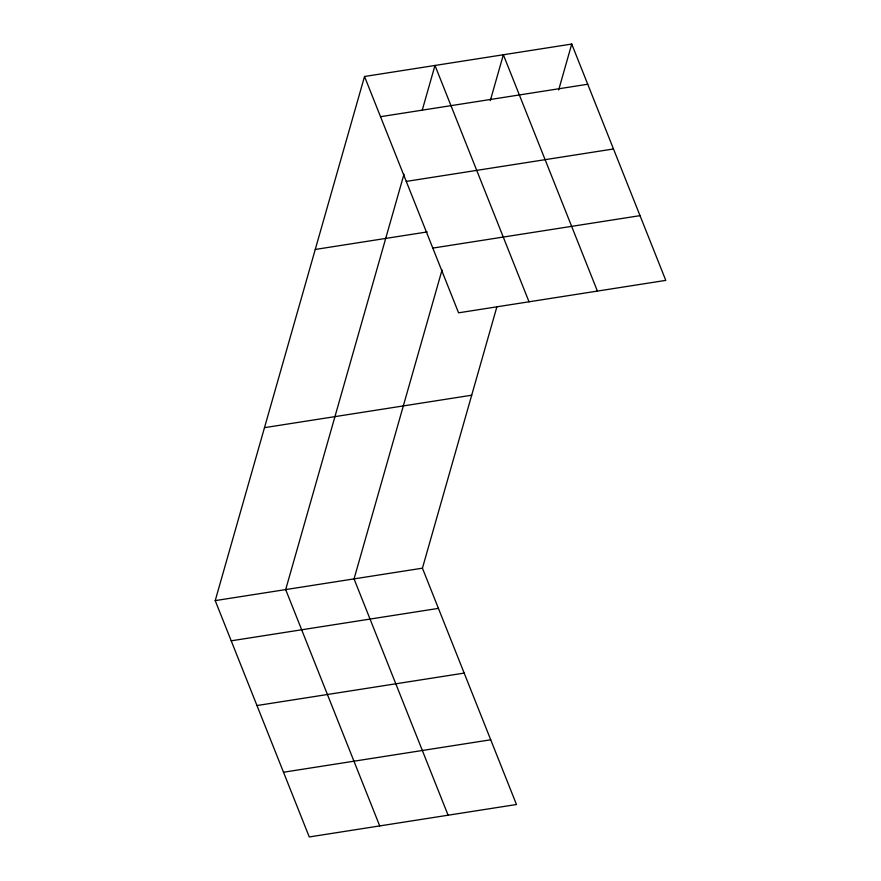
<?xml version="1.0" encoding="UTF-8"?>
<svg xmlns="http://www.w3.org/2000/svg" width="881" height="881" viewBox="0 0 881 881"><rect width="100%" height="100%" fill="white"/><g stroke="black" fill="none" stroke-linecap="round" stroke-linejoin="round"><path stroke-width="1.32" d="M496.895 306.775L422.428 568.179L516.475 804.507L309.264 836.95L215.217 600.622L364.525 76.493L571.736 44.05L665.783 280.378L458.572 312.821L364.525 76.493M403.994 174.218L285.675 589.598L379.711 825.915M422.285 110.015L434.983 65.458L529.018 301.787M442.053 269.96L354.052 578.894L448.099 815.211M490.299 100.621L503.359 54.754L597.406 291.082M558.675 89.917L571.736 44.05M380.526 116.688L587.726 84.246M406.273 181.409L613.484 148.966M315.255 249.455L427.274 231.923M432.813 248.09L640.024 215.647M264.487 427.659L471.698 395.217M215.217 600.622L422.428 568.179M231.207 640.817L438.419 608.375M256.966 705.538L464.177 673.095M283.506 772.23L490.717 739.787"/></g></svg>
